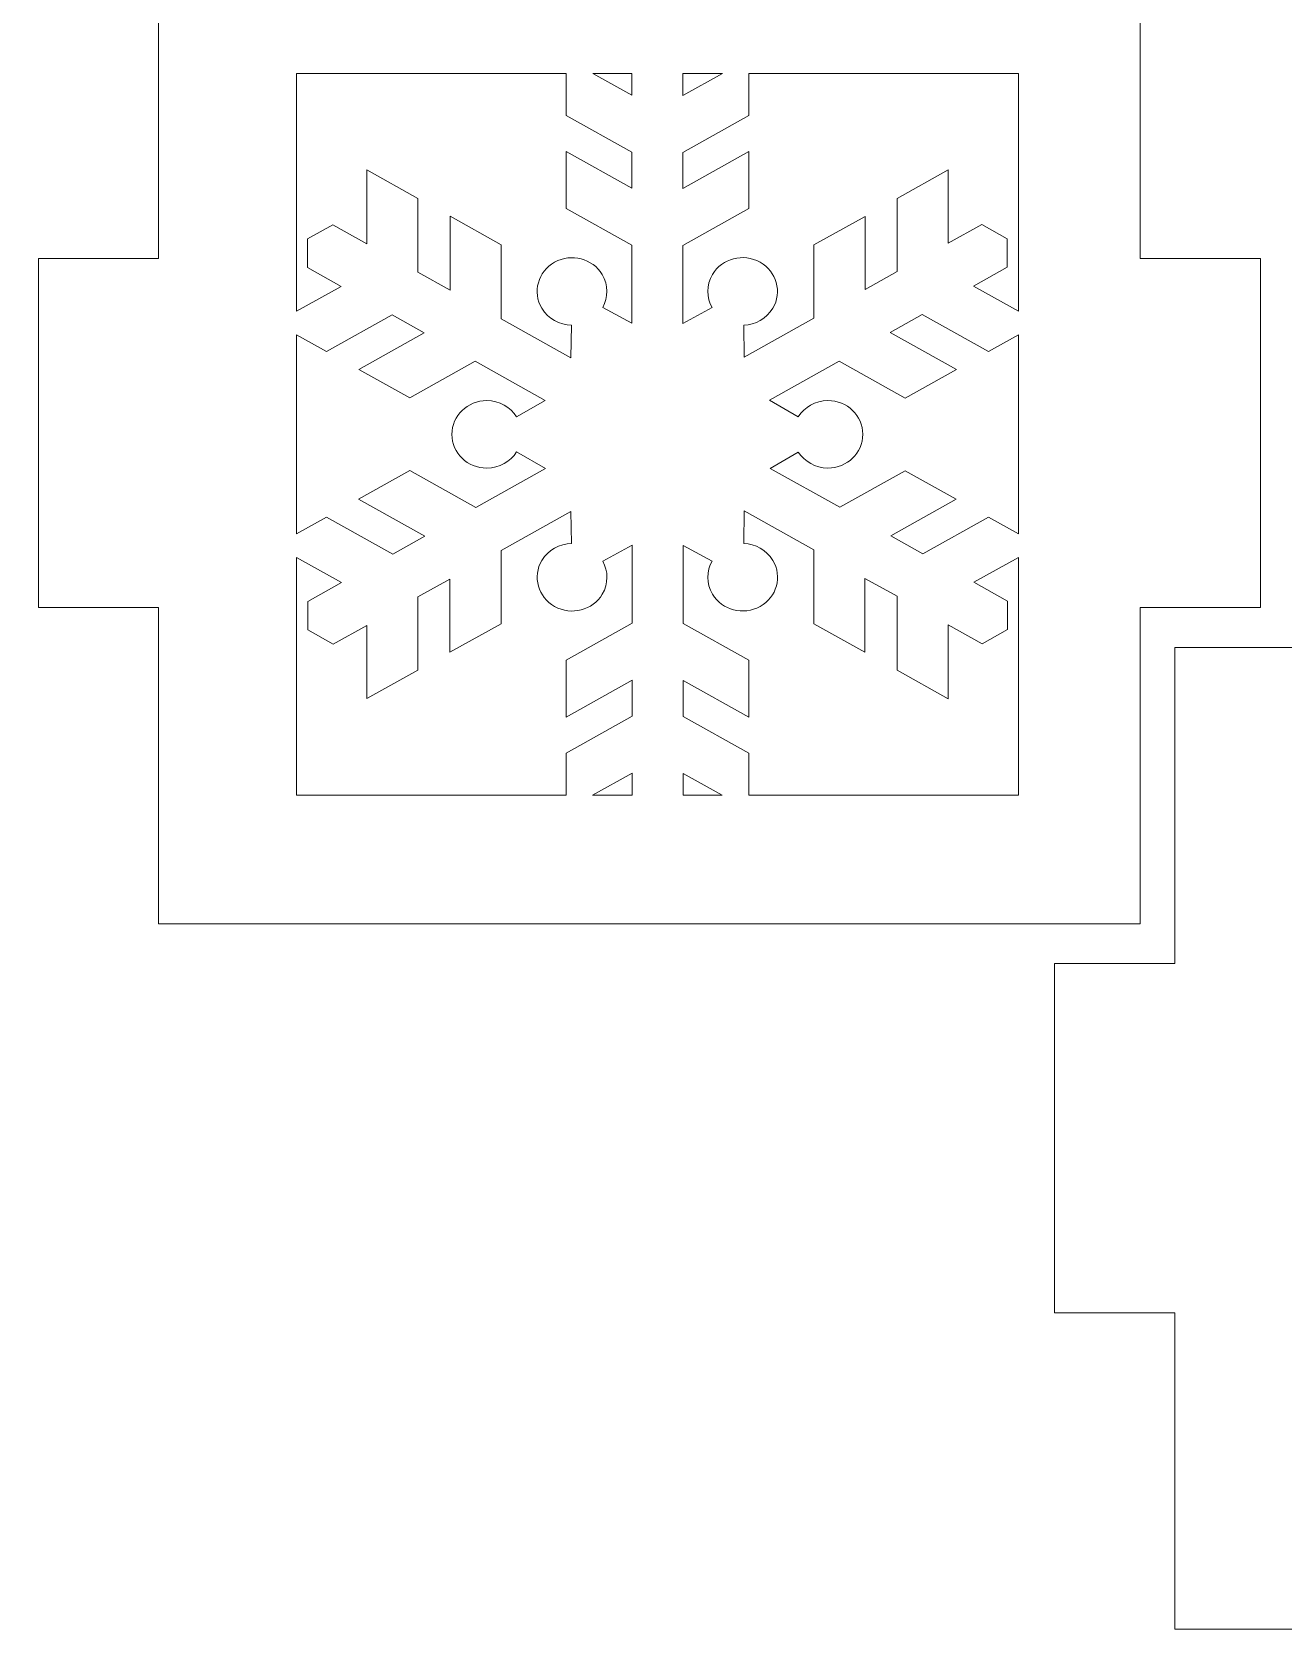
# Model space of a CAD drawing. Header units: centimetres. Extents: x -19.7 to 23.5, y -22.9 to 23.9.
# Drawn here: x -19.052 to -15.932, y -20.207 to -16.225 of the extents above; entities that cross this region are included whole.
import ezdxf

# ---------------------------------------------------------------- set-up
doc = ezdxf.new("R2010")
doc.units = ezdxf.units.CM
doc.header["$MEASUREMENT"] = 0
doc.layers.add('layer 1', color=7, linetype='Continuous')

msp = doc.modelspace()

# ---------------------------------------------------------------- linework, layer by layer
at = {"layer": 'layer 1', "color": 250, "lineweight": 9}
for points, knots in [([(-14.04681, -5.6504), (-14.04681, -5.6504), (-19.0524, -8.54038), (-19.0524, -8.54038), (-19.0524, -8.54038), (-19.0524, -8.54038), (-19.0524, -14.32034), (-19.0524, -14.32034), (-19.0524, -14.32034), (-19.0524, -14.32034), (-14.04681, -17.21032), (-14.04681, -17.21032), (-14.04681, -17.21032), (-14.04681, -17.21032), (-9.04122, -14.32034), (-9.04122, -14.32034), (-9.04122, -14.32034), (-9.04122, -14.32034), (-9.04122, -8.54038), (-9.04122, -8.54038), (-9.04122, -8.54038), (-9.04122, -8.54038), (-14.04681, -5.6504), (-14.04681, -5.6504)], [0, 0, 0, 0, 0.1428571, 0.1428571, 0.1428571, 0.1428571, 0.2857143, 0.2857143, 0.2857143, 0.2857143, 0.4285714, 0.4285714, 0.4285714, 0.4285714, 0.5714286, 0.5714286, 0.5714286, 0.5714286, 0.7142857, 0.7142857, 0.7142857, 0.7142857, 1, 1, 1, 1]), ([(-15.98881, -17.65993), (-15.98881, -17.65993), (-16.28881, -17.65993), (-16.28881, -17.65993), (-16.28881, -17.65993), (-16.28881, -17.65993), (-16.28881, -18.4484), (-16.28881, -18.4484), (-16.28881, -18.4484), (-16.28881, -18.4484), (-18.73637, -18.4484), (-18.73637, -18.4484), (-18.73637, -18.4484), (-18.73637, -18.4484), (-18.73637, -17.65993), (-18.73637, -17.65993), (-18.73637, -17.65993), (-18.73637, -17.65993), (-19.03638, -17.65993), (-19.03638, -17.65993), (-19.03638, -17.65993), (-19.03638, -17.65993), (-19.03638, -16.78932), (-19.03638, -16.78932), (-19.03638, -16.78932), (-19.03638, -16.78932), (-18.73637, -16.78932), (-18.73637, -16.78932), (-18.73637, -16.78932), (-18.73637, -16.78932), (-18.73637, -16.00083), (-18.73637, -16.00083), (-18.73637, -16.00083), (-18.73637, -16.00083), (-16.28881, -16.00083), (-16.28881, -16.00083), (-16.28881, -16.00083), (-16.28881, -16.00083), (-16.28881, -16.78932), (-16.28881, -16.78932), (-16.28881, -16.78932), (-16.28881, -16.78932), (-15.98881, -16.78932), (-15.98881, -16.78932), (-15.98881, -16.78932), (-15.98881, -16.78932), (-15.98881, -17.65993), (-15.98881, -17.65993)], [0, 0, 0, 0, 0.0769231, 0.0769231, 0.0769231, 0.0769231, 0.1538462, 0.1538462, 0.1538462, 0.1538462, 0.2307692, 0.2307692, 0.2307692, 0.2307692, 0.3076923, 0.3076923, 0.3076923, 0.3076923, 0.3846154, 0.3846154, 0.3846154, 0.3846154, 0.4615385, 0.4615385, 0.4615385, 0.4615385, 0.5384615, 0.5384615, 0.5384615, 0.5384615, 0.6153846, 0.6153846, 0.6153846, 0.6153846, 0.6923077, 0.6923077, 0.6923077, 0.6923077, 0.7692308, 0.7692308, 0.7692308, 0.7692308, 0.8461538, 0.8461538, 0.8461538, 0.8461538, 1, 1, 1, 1]), ([(-17.72, -16.32791), (-17.72, -16.32791), (-17.72, -16.43324), (-17.72, -16.43324), (-17.72, -16.43324), (-17.72, -16.43324), (-17.55673, -16.52444), (-17.55673, -16.52444), (-17.55673, -16.52444), (-17.55673, -16.52444), (-17.55673, -16.61397), (-17.55673, -16.61397), (-17.55673, -16.61397), (-17.55673, -16.61397), (-17.72, -16.52277), (-17.72, -16.52277), (-17.72, -16.52277), (-17.72, -16.52277), (-17.72, -16.66496), (-17.72, -16.66496), (-17.72, -16.66496), (-17.72, -16.66496), (-17.55673, -16.75615), (-17.55673, -16.75615), (-17.55673, -16.75615), (-17.55673, -16.75615), (-17.55673, -16.95067), (-17.55673, -16.95067), (-17.55673, -16.95067), (-17.55673, -16.95067), (-17.62914, -16.91162), (-17.62914, -16.91162), (-17.62914, -16.91162), (-17.6153, -16.88679), (-17.61461, -16.85585), (-17.63026, -16.82961), (-17.63026, -16.82961), (-17.65426, -16.7894), (-17.70745, -16.77561), (-17.74908, -16.79881), (-17.74908, -16.79881), (-17.79064, -16.82206), (-17.80488, -16.87352), (-17.78088, -16.91374), (-17.78088, -16.91374), (-17.76504, -16.94026), (-17.73656, -16.95517), (-17.70707, -16.9557), (-17.70707, -16.9557), (-17.70707, -16.9557), (-17.70835, -17.03697), (-17.70835, -17.03697), (-17.70835, -17.03697), (-17.70835, -17.03697), (-17.88238, -16.93978), (-17.88238, -16.93978), (-17.88238, -16.93978), (-17.88238, -16.93978), (-17.88238, -16.75542), (-17.88238, -16.75542), (-17.88238, -16.75542), (-17.88238, -16.75542), (-18.00967, -16.68432), (-18.00967, -16.68432), (-18.00967, -16.68432), (-18.00967, -16.68432), (-18.00967, -16.86868), (-18.00967, -16.86868), (-18.00967, -16.86868), (-18.00967, -16.86868), (-18.08981, -16.82392), (-18.08981, -16.82392), (-18.08981, -16.82392), (-18.08981, -16.82392), (-18.08981, -16.63957), (-18.08981, -16.63957), (-18.08981, -16.63957), (-18.08981, -16.63957), (-18.21709, -16.56846), (-18.21709, -16.56846), (-18.21709, -16.56846), (-18.21709, -16.56846), (-18.21709, -16.75281), (-18.21709, -16.75281), (-18.21709, -16.75281), (-18.21709, -16.75281), (-18.30174, -16.70555), (-18.30174, -16.70555), (-18.30174, -16.70555), (-18.30174, -16.70555), (-18.36499, -16.74088), (-18.36499, -16.74088), (-18.36499, -16.74088), (-18.36499, -16.74088), (-18.36538, -16.81219), (-18.36538, -16.81219), (-18.36538, -16.81219), (-18.36538, -16.81219), (-18.28164, -16.85898), (-18.28164, -16.85898), (-18.28164, -16.85898), (-18.28164, -16.85898), (-18.39239, -16.92082), (-18.39239, -16.92082), (-18.39239, -16.92082), (-18.39239, -16.92082), (-18.39239, -16.32791), (-18.39239, -16.32791), (-18.39239, -16.32791), (-18.39239, -16.32791), (-17.72, -16.32791), (-17.72, -16.32791)], [0, 0, 0, 0, 0.0344828, 0.0344828, 0.0344828, 0.0344828, 0.0689655, 0.0689655, 0.0689655, 0.0689655, 0.1034483, 0.1034483, 0.1034483, 0.1034483, 0.137931, 0.137931, 0.137931, 0.137931, 0.1724138, 0.1724138, 0.1724138, 0.1724138, 0.2068966, 0.2068966, 0.2068966, 0.2068966, 0.2413793, 0.2413793, 0.2413793, 0.2413793, 0.2758621, 0.2758621, 0.2758621, 0.2758621, 0.3103448, 0.3103448, 0.3103448, 0.3103448, 0.3448276, 0.3448276, 0.3448276, 0.3448276, 0.3793103, 0.3793103, 0.3793103, 0.3793103, 0.4137931, 0.4137931, 0.4137931, 0.4137931, 0.4482759, 0.4482759, 0.4482759, 0.4482759, 0.4827586, 0.4827586, 0.4827586, 0.4827586, 0.5172414, 0.5172414, 0.5172414, 0.5172414, 0.5517241, 0.5517241, 0.5517241, 0.5517241, 0.5862069, 0.5862069, 0.5862069, 0.5862069, 0.6206897, 0.6206897, 0.6206897, 0.6206897, 0.6551724, 0.6551724, 0.6551724, 0.6551724, 0.6896552, 0.6896552, 0.6896552, 0.6896552, 0.7241379, 0.7241379, 0.7241379, 0.7241379, 0.7586207, 0.7586207, 0.7586207, 0.7586207, 0.7931034, 0.7931034, 0.7931034, 0.7931034, 0.8275862, 0.8275862, 0.8275862, 0.8275862, 0.862069, 0.862069, 0.862069, 0.862069, 0.8965517, 0.8965517, 0.8965517, 0.8965517, 0.9310345, 0.9310345, 0.9310345, 0.9310345, 1, 1, 1, 1]), ([(-17.55673, -16.32791), (-17.55673, -16.32791), (-17.55673, -16.38225), (-17.55673, -16.38225), (-17.55673, -16.38225), (-17.55673, -16.38225), (-17.65403, -16.32791), (-17.65403, -16.32791), (-17.65403, -16.32791), (-17.65403, -16.32791), (-17.55673, -16.32791), (-17.55673, -16.32791)], [0, 0, 0, 0, 0.25, 0.25, 0.25, 0.25, 0.5, 0.5, 0.5, 0.5, 1, 1, 1, 1]), ([(-16.59239, -16.92104), (-16.59239, -16.92104), (-16.70474, -16.8583), (-16.70474, -16.8583), (-16.70474, -16.8583), (-16.70474, -16.8583), (-16.6201, -16.81104), (-16.6201, -16.81104), (-16.6201, -16.81104), (-16.6201, -16.81104), (-16.62009, -16.74037), (-16.62009, -16.74037), (-16.62009, -16.74037), (-16.62009, -16.74037), (-16.68376, -16.70439), (-16.68376, -16.70439), (-16.68376, -16.70439), (-16.68376, -16.70439), (-16.76748, -16.75117), (-16.76748, -16.75117), (-16.76748, -16.75117), (-16.76748, -16.75117), (-16.7675, -16.56879), (-16.7675, -16.56879), (-16.7675, -16.56879), (-16.7675, -16.56879), (-16.89478, -16.63989), (-16.89478, -16.63989), (-16.89478, -16.63989), (-16.89478, -16.63989), (-16.89478, -16.82227), (-16.89478, -16.82227), (-16.89478, -16.82227), (-16.89478, -16.82227), (-16.97493, -16.86704), (-16.97493, -16.86704), (-16.97493, -16.86704), (-16.97493, -16.86704), (-16.97493, -16.68466), (-16.97493, -16.68466), (-16.97493, -16.68466), (-16.97493, -16.68466), (-17.10224, -16.75573), (-17.10224, -16.75573), (-17.10224, -16.75573), (-17.10224, -16.75573), (-17.10224, -16.93813), (-17.10224, -16.93813), (-17.10224, -16.93813), (-17.10224, -16.93813), (-17.27614, -17.03526), (-17.27614, -17.03526), (-17.27614, -17.03526), (-17.27614, -17.03526), (-17.27738, -16.95556), (-17.27738, -16.95556), (-17.27738, -16.95556), (-17.24836, -16.95463), (-17.22047, -16.93976), (-17.20488, -16.91364), (-17.20488, -16.91364), (-17.18088, -16.87341), (-17.19512, -16.82196), (-17.23671, -16.79874), (-17.23671, -16.79874), (-17.27831, -16.7755), (-17.33146, -16.78929), (-17.35548, -16.82952), (-17.35548, -16.82952), (-17.37126, -16.85596), (-17.37045, -16.8872), (-17.35625, -16.91213), (-17.35625, -16.91213), (-17.35625, -16.91213), (-17.42945, -16.95159), (-17.42945, -16.95159), (-17.42945, -16.95159), (-17.42945, -16.95159), (-17.42945, -16.75714), (-17.42945, -16.75714), (-17.42945, -16.75714), (-17.42945, -16.75714), (-17.26441, -16.66496), (-17.26441, -16.66496), (-17.26441, -16.66496), (-17.26441, -16.66496), (-17.26441, -16.52277), (-17.26441, -16.52277), (-17.26441, -16.52277), (-17.26441, -16.52277), (-17.42945, -16.61495), (-17.42945, -16.61495), (-17.42945, -16.61495), (-17.42945, -16.61495), (-17.42945, -16.52542), (-17.42945, -16.52542), (-17.42945, -16.52542), (-17.42945, -16.52542), (-17.26441, -16.43324), (-17.26441, -16.43324), (-17.26441, -16.43324), (-17.26441, -16.43324), (-17.26441, -16.32791), (-17.26441, -16.32791), (-17.26441, -16.32791), (-17.26441, -16.32791), (-16.59239, -16.32791), (-16.59239, -16.32791), (-16.59239, -16.32791), (-16.59239, -16.32791), (-16.59239, -16.92104), (-16.59239, -16.92104)], [0, 0, 0, 0, 0.0344828, 0.0344828, 0.0344828, 0.0344828, 0.0689655, 0.0689655, 0.0689655, 0.0689655, 0.1034483, 0.1034483, 0.1034483, 0.1034483, 0.137931, 0.137931, 0.137931, 0.137931, 0.1724138, 0.1724138, 0.1724138, 0.1724138, 0.2068966, 0.2068966, 0.2068966, 0.2068966, 0.2413793, 0.2413793, 0.2413793, 0.2413793, 0.2758621, 0.2758621, 0.2758621, 0.2758621, 0.3103448, 0.3103448, 0.3103448, 0.3103448, 0.3448276, 0.3448276, 0.3448276, 0.3448276, 0.3793103, 0.3793103, 0.3793103, 0.3793103, 0.4137931, 0.4137931, 0.4137931, 0.4137931, 0.4482759, 0.4482759, 0.4482759, 0.4482759, 0.4827586, 0.4827586, 0.4827586, 0.4827586, 0.5172414, 0.5172414, 0.5172414, 0.5172414, 0.5517241, 0.5517241, 0.5517241, 0.5517241, 0.5862069, 0.5862069, 0.5862069, 0.5862069, 0.6206897, 0.6206897, 0.6206897, 0.6206897, 0.6551724, 0.6551724, 0.6551724, 0.6551724, 0.6896552, 0.6896552, 0.6896552, 0.6896552, 0.7241379, 0.7241379, 0.7241379, 0.7241379, 0.7586207, 0.7586207, 0.7586207, 0.7586207, 0.7931034, 0.7931034, 0.7931034, 0.7931034, 0.8275862, 0.8275862, 0.8275862, 0.8275862, 0.862069, 0.862069, 0.862069, 0.862069, 0.8965517, 0.8965517, 0.8965517, 0.8965517, 0.9310345, 0.9310345, 0.9310345, 0.9310345, 1, 1, 1, 1]), ([(-17.33039, -16.32791), (-17.33039, -16.32791), (-17.42945, -16.38323), (-17.42945, -16.38323), (-17.42945, -16.38323), (-17.42945, -16.38323), (-17.42945, -16.32791), (-17.42945, -16.32791), (-17.42945, -16.32791), (-17.42945, -16.32791), (-17.33039, -16.32791), (-17.33039, -16.32791)], [0, 0, 0, 0, 0.25, 0.25, 0.25, 0.25, 0.5, 0.5, 0.5, 0.5, 1, 1, 1, 1]), ([(-18.39239, -16.97948), (-18.39239, -16.97948), (-18.31761, -17.02126), (-18.31761, -17.02126), (-18.31761, -17.02126), (-18.31761, -17.02126), (-18.15433, -16.93006), (-18.15433, -16.93006), (-18.15433, -16.93006), (-18.15433, -16.93006), (-18.07419, -16.97484), (-18.07419, -16.97484), (-18.07419, -16.97484), (-18.07419, -16.97484), (-18.23748, -17.06603), (-18.23748, -17.06603), (-18.23748, -17.06603), (-18.23748, -17.06603), (-18.11016, -17.13711), (-18.11016, -17.13711), (-18.11016, -17.13711), (-18.11016, -17.13711), (-17.94688, -17.04592), (-17.94688, -17.04592), (-17.94688, -17.04592), (-17.94688, -17.04592), (-17.77258, -17.14328), (-17.77258, -17.14328), (-17.77258, -17.14328), (-17.77258, -17.14328), (-17.8439, -17.18452), (-17.8439, -17.18452), (-17.8439, -17.18452), (-17.85914, -17.16024), (-17.88667, -17.14398), (-17.91816, -17.14398), (-17.91816, -17.14398), (-17.96619, -17.14398), (-18.00511, -17.18164), (-18.00511, -17.22811), (-18.00511, -17.22811), (-18.00511, -17.27455), (-17.96619, -17.31221), (-17.91816, -17.31221), (-17.91816, -17.31221), (-17.88664, -17.31221), (-17.85911, -17.29592), (-17.84388, -17.27162), (-17.84388, -17.27162), (-17.84388, -17.27162), (-17.77151, -17.31346), (-17.77151, -17.31346), (-17.77151, -17.31346), (-17.77151, -17.31346), (-17.94533, -17.41056), (-17.94533, -17.41056), (-17.94533, -17.41056), (-17.94533, -17.41056), (-18.11037, -17.31836), (-18.11037, -17.31836), (-18.11037, -17.31836), (-18.11037, -17.31836), (-18.23768, -17.38946), (-18.23768, -17.38946), (-18.23768, -17.38946), (-18.23768, -17.38946), (-18.07263, -17.48164), (-18.07263, -17.48164), (-18.07263, -17.48164), (-18.07263, -17.48164), (-18.15276, -17.52641), (-18.15276, -17.52641), (-18.15276, -17.52641), (-18.15276, -17.52641), (-18.31783, -17.43423), (-18.31783, -17.43423), (-18.31783, -17.43423), (-18.31783, -17.43423), (-18.39239, -17.47588), (-18.39239, -17.47588), (-18.39239, -17.47588), (-18.39239, -17.47588), (-18.39239, -16.97948), (-18.39239, -16.97948)], [0, 0, 0, 0, 0.0454545, 0.0454545, 0.0454545, 0.0454545, 0.0909091, 0.0909091, 0.0909091, 0.0909091, 0.1363636, 0.1363636, 0.1363636, 0.1363636, 0.1818182, 0.1818182, 0.1818182, 0.1818182, 0.2272727, 0.2272727, 0.2272727, 0.2272727, 0.2727273, 0.2727273, 0.2727273, 0.2727273, 0.3181818, 0.3181818, 0.3181818, 0.3181818, 0.3636364, 0.3636364, 0.3636364, 0.3636364, 0.4090909, 0.4090909, 0.4090909, 0.4090909, 0.4545455, 0.4545455, 0.4545455, 0.4545455, 0.5, 0.5, 0.5, 0.5, 0.5454545, 0.5454545, 0.5454545, 0.5454545, 0.5909091, 0.5909091, 0.5909091, 0.5909091, 0.6363636, 0.6363636, 0.6363636, 0.6363636, 0.6818182, 0.6818182, 0.6818182, 0.6818182, 0.7272727, 0.7272727, 0.7272727, 0.7272727, 0.7727273, 0.7727273, 0.7727273, 0.7727273, 0.8181818, 0.8181818, 0.8181818, 0.8181818, 0.8636364, 0.8636364, 0.8636364, 0.8636364, 0.9090909, 0.9090909, 0.9090909, 0.9090909, 1, 1, 1, 1]), ([(-16.66718, -17.43455), (-16.66718, -17.43455), (-16.83045, -17.52575), (-16.83045, -17.52575), (-16.83045, -17.52575), (-16.83045, -17.52575), (-16.9106, -17.48098), (-16.9106, -17.48098), (-16.9106, -17.48098), (-16.9106, -17.48098), (-16.74732, -17.38978), (-16.74732, -17.38978), (-16.74732, -17.38978), (-16.74732, -17.38978), (-16.8746, -17.31871), (-16.8746, -17.31871), (-16.8746, -17.31871), (-16.8746, -17.31871), (-17.03788, -17.40988), (-17.03788, -17.40988), (-17.03788, -17.40988), (-17.03788, -17.40988), (-17.21175, -17.31279), (-17.21175, -17.31279), (-17.21175, -17.31279), (-17.21175, -17.31279), (-17.14133, -17.27206), (-17.14133, -17.27206), (-17.14133, -17.27206), (-17.12597, -17.29601), (-17.09868, -17.31201), (-17.06741, -17.31201), (-17.06741, -17.31201), (-17.01938, -17.31201), (-16.98045, -17.27436), (-16.98045, -17.22791), (-16.98045, -17.22791), (-16.98045, -17.18145), (-17.01938, -17.14379), (-17.06741, -17.14379), (-17.06741, -17.14379), (-17.09877, -17.14379), (-17.12615, -17.1599), (-17.14146, -17.18397), (-17.14146, -17.18397), (-17.14146, -17.18397), (-17.21335, -17.14238), (-17.21335, -17.14238), (-17.21335, -17.14238), (-17.21335, -17.14238), (-17.03946, -17.04526), (-17.03946, -17.04526), (-17.03946, -17.04526), (-17.03946, -17.04526), (-16.87441, -17.13744), (-16.87441, -17.13744), (-16.87441, -17.13744), (-16.87441, -17.13744), (-16.74713, -17.06634), (-16.74713, -17.06634), (-16.74713, -17.06634), (-16.74713, -17.06634), (-16.91218, -16.97416), (-16.91218, -16.97416), (-16.91218, -16.97416), (-16.91218, -16.97416), (-16.83202, -16.9294), (-16.83202, -16.9294), (-16.83202, -16.9294), (-16.83202, -16.9294), (-16.66699, -17.02157), (-16.66699, -17.02157), (-16.66699, -17.02157), (-16.66699, -17.02157), (-16.59239, -16.97992), (-16.59239, -16.97992), (-16.59239, -16.97992), (-16.59239, -16.97992), (-16.59239, -17.47631), (-16.59239, -17.47631), (-16.59239, -17.47631), (-16.59239, -17.47631), (-16.66718, -17.43455), (-16.66718, -17.43455)], [0, 0, 0, 0, 0.0454545, 0.0454545, 0.0454545, 0.0454545, 0.0909091, 0.0909091, 0.0909091, 0.0909091, 0.1363636, 0.1363636, 0.1363636, 0.1363636, 0.1818182, 0.1818182, 0.1818182, 0.1818182, 0.2272727, 0.2272727, 0.2272727, 0.2272727, 0.2727273, 0.2727273, 0.2727273, 0.2727273, 0.3181818, 0.3181818, 0.3181818, 0.3181818, 0.3636364, 0.3636364, 0.3636364, 0.3636364, 0.4090909, 0.4090909, 0.4090909, 0.4090909, 0.4545455, 0.4545455, 0.4545455, 0.4545455, 0.5, 0.5, 0.5, 0.5, 0.5454545, 0.5454545, 0.5454545, 0.5454545, 0.5909091, 0.5909091, 0.5909091, 0.5909091, 0.6363636, 0.6363636, 0.6363636, 0.6363636, 0.6818182, 0.6818182, 0.6818182, 0.6818182, 0.7272727, 0.7272727, 0.7272727, 0.7272727, 0.7727273, 0.7727273, 0.7727273, 0.7727273, 0.8181818, 0.8181818, 0.8181818, 0.8181818, 0.8636364, 0.8636364, 0.8636364, 0.8636364, 0.9090909, 0.9090909, 0.9090909, 0.9090909, 1, 1, 1, 1]), ([(-18.39239, -17.53477), (-18.39239, -17.53477), (-18.28008, -17.5975), (-18.28008, -17.5975), (-18.28008, -17.5975), (-18.28008, -17.5975), (-18.36468, -17.64476), (-18.36468, -17.64476), (-18.36468, -17.64476), (-18.36468, -17.64476), (-18.3647, -17.71543), (-18.3647, -17.71543), (-18.3647, -17.71543), (-18.3647, -17.71543), (-18.30104, -17.75142), (-18.30104, -17.75142), (-18.30104, -17.75142), (-18.30104, -17.75142), (-18.21729, -17.70464), (-18.21729, -17.70464), (-18.21729, -17.70464), (-18.21729, -17.70464), (-18.21729, -17.88702), (-18.21729, -17.88702), (-18.21729, -17.88702), (-18.21729, -17.88702), (-18.09002, -17.81591), (-18.09002, -17.81591), (-18.09002, -17.81591), (-18.09002, -17.81591), (-18.09002, -17.63353), (-18.09002, -17.63353), (-18.09002, -17.63353), (-18.09002, -17.63353), (-18.00987, -17.58877), (-18.00987, -17.58877), (-18.00987, -17.58877), (-18.00987, -17.58877), (-18.00987, -17.77116), (-18.00987, -17.77116), (-18.00987, -17.77116), (-18.00987, -17.77116), (-17.88257, -17.70005), (-17.88257, -17.70005), (-17.88257, -17.70005), (-17.88257, -17.70005), (-17.88257, -17.51768), (-17.88257, -17.51768), (-17.88257, -17.51768), (-17.88257, -17.51768), (-17.70829, -17.42036), (-17.70829, -17.42036), (-17.70829, -17.42036), (-17.70829, -17.42036), (-17.70702, -17.50039), (-17.70702, -17.50039), (-17.70702, -17.50039), (-17.73648, -17.50098), (-17.7649, -17.5159), (-17.78069, -17.54236), (-17.78069, -17.54236), (-17.80471, -17.58258), (-17.79045, -17.63404), (-17.74887, -17.65727), (-17.74887, -17.65727), (-17.70729, -17.68049), (-17.6541, -17.66671), (-17.63009, -17.62647), (-17.63009, -17.62647), (-17.61444, -17.60024), (-17.61513, -17.56926), (-17.62901, -17.54442), (-17.62901, -17.54442), (-17.62901, -17.54442), (-17.55537, -17.5047), (-17.55537, -17.5047), (-17.55537, -17.5047), (-17.55537, -17.5047), (-17.55537, -17.69868), (-17.55537, -17.69868), (-17.55537, -17.69868), (-17.55537, -17.69868), (-17.7204, -17.79086), (-17.7204, -17.79086), (-17.7204, -17.79086), (-17.7204, -17.79086), (-17.7204, -17.93305), (-17.7204, -17.93305), (-17.7204, -17.93305), (-17.7204, -17.93305), (-17.55537, -17.84087), (-17.55537, -17.84087), (-17.55537, -17.84087), (-17.55537, -17.84087), (-17.55537, -17.93038), (-17.55537, -17.93038), (-17.55537, -17.93038), (-17.55537, -17.93038), (-17.7204, -18.02258), (-17.7204, -18.02258), (-17.7204, -18.02258), (-17.7204, -18.02258), (-17.7204, -18.12791), (-17.7204, -18.12791), (-17.7204, -18.12791), (-17.7204, -18.12791), (-18.39239, -18.12791), (-18.39239, -18.12791), (-18.39239, -18.12791), (-18.39239, -18.12791), (-18.39239, -17.53477), (-18.39239, -17.53477)], [0, 0, 0, 0, 0.0344828, 0.0344828, 0.0344828, 0.0344828, 0.0689655, 0.0689655, 0.0689655, 0.0689655, 0.1034483, 0.1034483, 0.1034483, 0.1034483, 0.137931, 0.137931, 0.137931, 0.137931, 0.1724138, 0.1724138, 0.1724138, 0.1724138, 0.2068966, 0.2068966, 0.2068966, 0.2068966, 0.2413793, 0.2413793, 0.2413793, 0.2413793, 0.2758621, 0.2758621, 0.2758621, 0.2758621, 0.3103448, 0.3103448, 0.3103448, 0.3103448, 0.3448276, 0.3448276, 0.3448276, 0.3448276, 0.3793103, 0.3793103, 0.3793103, 0.3793103, 0.4137931, 0.4137931, 0.4137931, 0.4137931, 0.4482759, 0.4482759, 0.4482759, 0.4482759, 0.4827586, 0.4827586, 0.4827586, 0.4827586, 0.5172414, 0.5172414, 0.5172414, 0.5172414, 0.5517241, 0.5517241, 0.5517241, 0.5517241, 0.5862069, 0.5862069, 0.5862069, 0.5862069, 0.6206897, 0.6206897, 0.6206897, 0.6206897, 0.6551724, 0.6551724, 0.6551724, 0.6551724, 0.6896552, 0.6896552, 0.6896552, 0.6896552, 0.7241379, 0.7241379, 0.7241379, 0.7241379, 0.7586207, 0.7586207, 0.7586207, 0.7586207, 0.7931034, 0.7931034, 0.7931034, 0.7931034, 0.8275862, 0.8275862, 0.8275862, 0.8275862, 0.862069, 0.862069, 0.862069, 0.862069, 0.8965517, 0.8965517, 0.8965517, 0.8965517, 0.9310345, 0.9310345, 0.9310345, 0.9310345, 1, 1, 1, 1]), ([(-17.26479, -18.12791), (-17.26479, -18.12791), (-17.26479, -18.02258), (-17.26479, -18.02258), (-17.26479, -18.02258), (-17.26479, -18.02258), (-17.42806, -17.93138), (-17.42806, -17.93138), (-17.42806, -17.93138), (-17.42806, -17.93138), (-17.42806, -17.84185), (-17.42806, -17.84185), (-17.42806, -17.84185), (-17.42806, -17.84185), (-17.26479, -17.93305), (-17.26479, -17.93305), (-17.26479, -17.93305), (-17.26479, -17.93305), (-17.26479, -17.79086), (-17.26479, -17.79086), (-17.26479, -17.79086), (-17.26479, -17.79086), (-17.42806, -17.69967), (-17.42806, -17.69967), (-17.42806, -17.69967), (-17.42806, -17.69967), (-17.42806, -17.50526), (-17.42806, -17.50526), (-17.42806, -17.50526), (-17.42806, -17.50526), (-17.35622, -17.54398), (-17.35622, -17.54398), (-17.35622, -17.54398), (-17.37027, -17.56888), (-17.37104, -17.60001), (-17.3553, -17.62637), (-17.3553, -17.62637), (-17.33129, -17.66661), (-17.27814, -17.68038), (-17.23655, -17.65716), (-17.23655, -17.65716), (-17.19495, -17.63393), (-17.18069, -17.58249), (-17.20471, -17.54226), (-17.20471, -17.54226), (-17.22034, -17.51609), (-17.24827, -17.50123), (-17.27736, -17.50033), (-17.27736, -17.50033), (-17.27736, -17.50033), (-17.27608, -17.41904), (-17.27608, -17.41904), (-17.27608, -17.41904), (-17.27608, -17.41904), (-17.10242, -17.51604), (-17.10242, -17.51604), (-17.10242, -17.51604), (-17.10242, -17.51604), (-17.10242, -17.7004), (-17.10242, -17.7004), (-17.10242, -17.7004), (-17.10242, -17.7004), (-16.97511, -17.77148), (-16.97511, -17.77148), (-16.97511, -17.77148), (-16.97511, -17.77148), (-16.97511, -17.58713), (-16.97511, -17.58713), (-16.97511, -17.58713), (-16.97511, -17.58713), (-16.89499, -17.63188), (-16.89499, -17.63188), (-16.89499, -17.63188), (-16.89499, -17.63188), (-16.89499, -17.81625), (-16.89499, -17.81625), (-16.89499, -17.81625), (-16.89499, -17.81625), (-16.7677, -17.88735), (-16.7677, -17.88735), (-16.7677, -17.88735), (-16.7677, -17.88735), (-16.7677, -17.70299), (-16.7677, -17.70299), (-16.7677, -17.70299), (-16.7677, -17.70299), (-16.68305, -17.75026), (-16.68305, -17.75026), (-16.68305, -17.75026), (-16.68305, -17.75026), (-16.61979, -17.71494), (-16.61979, -17.71494), (-16.61979, -17.71494), (-16.61979, -17.71494), (-16.61942, -17.64361), (-16.61942, -17.64361), (-16.61942, -17.64361), (-16.61942, -17.64361), (-16.70314, -17.59682), (-16.70314, -17.59682), (-16.70314, -17.59682), (-16.70314, -17.59682), (-16.59239, -17.53499), (-16.59239, -17.53499), (-16.59239, -17.53499), (-16.59239, -17.53499), (-16.59239, -18.12791), (-16.59239, -18.12791), (-16.59239, -18.12791), (-16.59239, -18.12791), (-17.26479, -18.12791), (-17.26479, -18.12791)], [0, 0, 0, 0, 0.0344828, 0.0344828, 0.0344828, 0.0344828, 0.0689655, 0.0689655, 0.0689655, 0.0689655, 0.1034483, 0.1034483, 0.1034483, 0.1034483, 0.137931, 0.137931, 0.137931, 0.137931, 0.1724138, 0.1724138, 0.1724138, 0.1724138, 0.2068966, 0.2068966, 0.2068966, 0.2068966, 0.2413793, 0.2413793, 0.2413793, 0.2413793, 0.2758621, 0.2758621, 0.2758621, 0.2758621, 0.3103448, 0.3103448, 0.3103448, 0.3103448, 0.3448276, 0.3448276, 0.3448276, 0.3448276, 0.3793103, 0.3793103, 0.3793103, 0.3793103, 0.4137931, 0.4137931, 0.4137931, 0.4137931, 0.4482759, 0.4482759, 0.4482759, 0.4482759, 0.4827586, 0.4827586, 0.4827586, 0.4827586, 0.5172414, 0.5172414, 0.5172414, 0.5172414, 0.5517241, 0.5517241, 0.5517241, 0.5517241, 0.5862069, 0.5862069, 0.5862069, 0.5862069, 0.6206897, 0.6206897, 0.6206897, 0.6206897, 0.6551724, 0.6551724, 0.6551724, 0.6551724, 0.6896552, 0.6896552, 0.6896552, 0.6896552, 0.7241379, 0.7241379, 0.7241379, 0.7241379, 0.7586207, 0.7586207, 0.7586207, 0.7586207, 0.7931034, 0.7931034, 0.7931034, 0.7931034, 0.8275862, 0.8275862, 0.8275862, 0.8275862, 0.862069, 0.862069, 0.862069, 0.862069, 0.8965517, 0.8965517, 0.8965517, 0.8965517, 0.9310345, 0.9310345, 0.9310345, 0.9310345, 1, 1, 1, 1]), ([(-13.45516, -19.41835), (-13.45516, -19.41835), (-13.75516, -19.41835), (-13.75516, -19.41835), (-13.75516, -19.41835), (-13.75516, -19.41835), (-13.75516, -20.20681), (-13.75516, -20.20681), (-13.75516, -20.20681), (-13.75516, -20.20681), (-16.20272, -20.20681), (-16.20272, -20.20681), (-16.20272, -20.20681), (-16.20272, -20.20681), (-16.20272, -19.41835), (-16.20272, -19.41835), (-16.20272, -19.41835), (-16.20272, -19.41835), (-16.50273, -19.41835), (-16.50273, -19.41835), (-16.50273, -19.41835), (-16.50273, -19.41835), (-16.50273, -18.54773), (-16.50273, -18.54773), (-16.50273, -18.54773), (-16.50273, -18.54773), (-16.20272, -18.54773), (-16.20272, -18.54773), (-16.20272, -18.54773), (-16.20272, -18.54773), (-16.20272, -17.75924), (-16.20272, -17.75924), (-16.20272, -17.75924), (-16.20272, -17.75924), (-13.75516, -17.75924), (-13.75516, -17.75924), (-13.75516, -17.75924), (-13.75516, -17.75924), (-13.75516, -18.54773), (-13.75516, -18.54773), (-13.75516, -18.54773), (-13.75516, -18.54773), (-13.45516, -18.54773), (-13.45516, -18.54773), (-13.45516, -18.54773), (-13.45516, -18.54773), (-13.45516, -19.41835), (-13.45516, -19.41835)], [0, 0, 0, 0, 0.0769231, 0.0769231, 0.0769231, 0.0769231, 0.1538462, 0.1538462, 0.1538462, 0.1538462, 0.2307692, 0.2307692, 0.2307692, 0.2307692, 0.3076923, 0.3076923, 0.3076923, 0.3076923, 0.3846154, 0.3846154, 0.3846154, 0.3846154, 0.4615385, 0.4615385, 0.4615385, 0.4615385, 0.5384615, 0.5384615, 0.5384615, 0.5384615, 0.6153846, 0.6153846, 0.6153846, 0.6153846, 0.6923077, 0.6923077, 0.6923077, 0.6923077, 0.7692308, 0.7692308, 0.7692308, 0.7692308, 0.8461538, 0.8461538, 0.8461538, 0.8461538, 1, 1, 1, 1]), ([(-17.65443, -18.12791), (-17.65443, -18.12791), (-17.55537, -18.07259), (-17.55537, -18.07259), (-17.55537, -18.07259), (-17.55537, -18.07259), (-17.55537, -18.12791), (-17.55537, -18.12791), (-17.55537, -18.12791), (-17.55537, -18.12791), (-17.65443, -18.12791), (-17.65443, -18.12791)], [0, 0, 0, 0, 0.25, 0.25, 0.25, 0.25, 0.5, 0.5, 0.5, 0.5, 1, 1, 1, 1]), ([(-17.42806, -18.12791), (-17.42806, -18.12791), (-17.42806, -18.07357), (-17.42806, -18.07357), (-17.42806, -18.07357), (-17.42806, -18.07357), (-17.33075, -18.12791), (-17.33075, -18.12791), (-17.33075, -18.12791), (-17.33075, -18.12791), (-17.42806, -18.12791), (-17.42806, -18.12791)], [0, 0, 0, 0, 0.25, 0.25, 0.25, 0.25, 0.5, 0.5, 0.5, 0.5, 1, 1, 1, 1])]:
    msp.add_open_spline(points, degree=3, knots=knots, dxfattribs=at)

doc.saveas('drawing.dxf')
